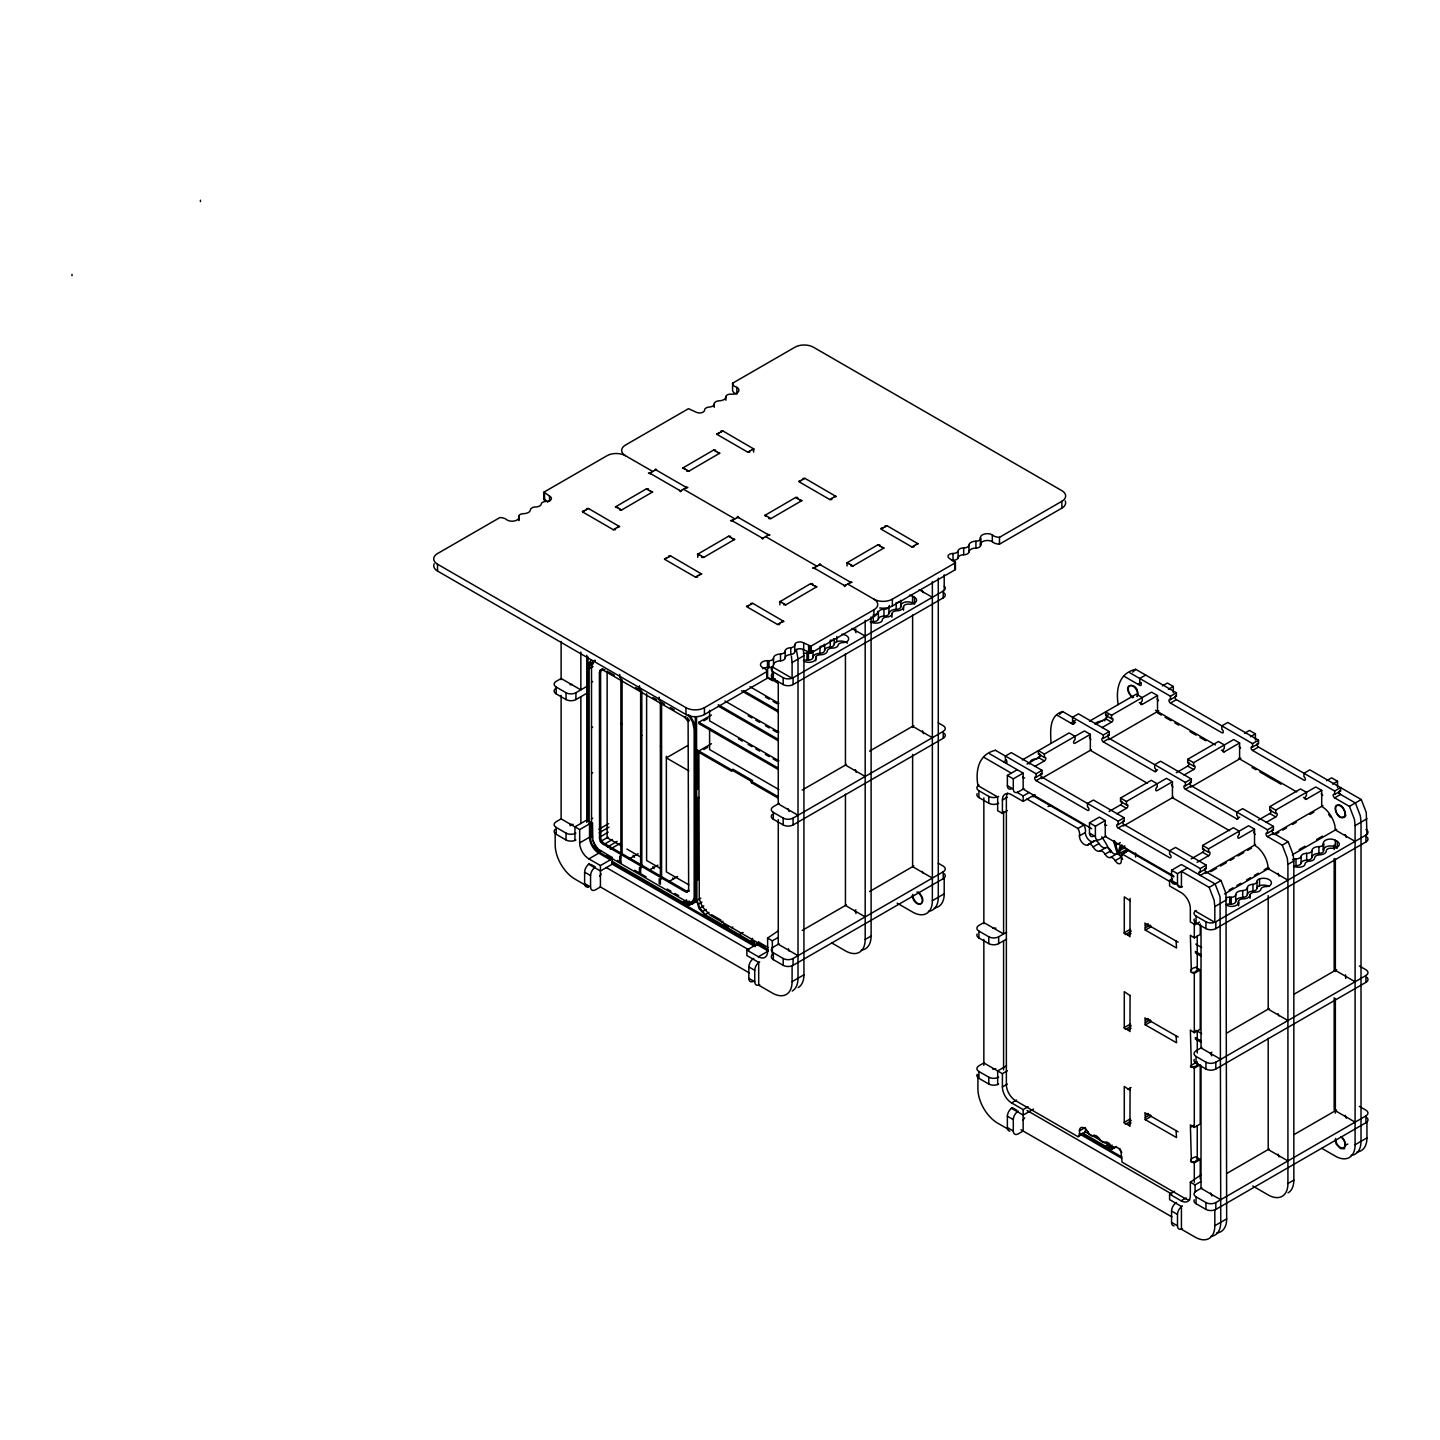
<?xml version="1.0" encoding="UTF-8"?>
<svg xmlns="http://www.w3.org/2000/svg" width="1440" height="1440" viewBox="0 0 1440 1440"><rect width="100%" height="100%" fill="white"/><g stroke="black" fill="none" stroke-linecap="round" stroke-linejoin="round"><path stroke-width="1.5" d="M1169.784 881.514L1122.048 853.938L1121.256 861.246A5.022 2.898 60 0 1 1119.06 863.784A5.022 2.898 60 0 1 1115.19 860.652A5.292 3.06 60 0 0 1110.618 857.412A5.58 3.222 60 0 1 1105.038 854.19A5.292 3.06 60 0 0 1100.07 850.986A6.984 4.032 60 0 1 1093.086 846.954A4.68 2.7 60 0 0 1088.838 844.074L1087.83 844.83A6.984 4.032 60 0 1 1082.448 842.958A6.984 4.032 60 0 1 1079.406 835.938A8.262 4.572 61.1 0 0 1077.966 828.486L1026.918 799.02M543.996 498.942L547.884 502.146M569.988 684.756L572.328 684.396M587.952 668.124L589.644 661.968L591.678 660.078M589.14 823.662L589.14 668.898L590.688 663.264L594.936 660.798M686.772 891.972L689.292 890.514L686.772 891.972L684.576 891.342L602.154 843.552A5.148 2.97 60 0 1 599.58 839.088L599.418 672.678L600.534 669.942L604.656 669.654L600.534 669.942M688.716 891.054L685.764 890.658L603.342 842.868A5.148 2.97 60 0 1 600.768 838.404L600.588 671.994L601.704 669.258M695.358 716.76L695.358 896.292C696.204 903.204 688.374 907.74 682.812 903.528M789.084 811.548L787.914 808.578M992.736 1069.218L995.688 1068.642M1122.66 846.342L1120.806 848.052L1119.276 853.686L1127.052 849.204M1130.58 931.41L1125.846 934.614L1124.28 933.48L1124.28 896.868L1130.076 900.774M1130.58 1026.198L1125.846 1029.402L1124.28 1028.268L1124.28 991.674L1130.076 995.58M1130.58 1121.004L1125.846 1124.208L1124.28 1123.074L1124.28 1086.462L1130.076 1090.386M1198.206 1063.836C1198.98 1065.924 1187.19 1069.758 1191.33 1065.276L1190.376 1030.104L1194.3 1032.66L1200.222 1029.24L1200.222 969.912L1198.242 968.76C1191.312 978.066 1185.75 968.4 1197.252 967.05L1197.252 936.072M1198.242 968.76L1196.55 968.598L1197.252 967.05M1200.222 1178.964L1200.222 1159.506L1198.242 1158.354C1191.312 1167.66 1185.75 1157.994 1197.252 1156.644L1197.252 1125.684M1198.242 1158.354L1196.55 1158.192L1197.252 1156.644M1211.832 1195.992L1210.662 1193.04M1347.822 1144.008L1344.87 1145.718L1344.456 1148.742L1340.532 1148.58L1336.266 1144.206L1335.114 1139.868M518.796 519.732L518.85 515.934A4.68 2.7 0 0 1 523.458 513.684A6.984 4.032 0 0 0 530.442 509.652A5.292 3.06 0 0 1 535.698 506.952A5.58 3.222 0 0 0 541.278 503.73A5.292 3.06 0 0 1 546.372 501.39A5.022 2.898 0 0 0 551.016 499.608A5.022 2.898 0 0 0 549.936 496.44L543.996 492.102L607.032 455.706A13.032 7.524 0 0 1 625.464 455.706L652.788 471.492M815.706 660.852L815.76 657.072A4.68 2.7 0 0 1 820.368 654.822A6.984 4.032 0 0 0 827.352 650.79A5.292 3.06 0 0 1 832.608 648.09A5.58 3.222 0 0 0 838.188 644.868A5.292 3.06 0 0 1 843.282 642.528A5.022 2.898 0 0 0 847.638 641.088A7.938 4.59 0 0 0 841.806 634.248M1238.436 904.932L1238.49 901.134A4.68 2.7 0 0 1 1243.116 898.884A6.984 4.032 0 0 0 1250.082 894.852A5.292 3.06 0 0 1 1255.356 892.152A5.58 3.222 0 0 0 1260.936 888.93A5.292 3.06 0 0 1 1266.03 886.59A5.022 2.898 0 0 0 1270.368 885.15A7.938 4.59 0 0 0 1269.108 879.606A7.938 4.59 0 0 0 1259.532 878.886A5.022 2.898 0 0 0 1257.012 881.406A5.292 3.06 0 0 1 1252.98 884.34A5.58 3.222 0 0 0 1247.4 887.562A5.292 3.06 0 0 1 1244.538 890.28L1242.72 890.604A6.984 4.032 0 0 0 1235.736 894.636A4.68 2.7 0 0 1 1231.848 897.282L1229.688 897.21A6.984 4.032 0 0 0 1226.196 897.75M1294.254 866.502A7.938 4.59 0 0 0 1302.498 866.61A5.022 2.898 0 0 0 1305 864.09A5.292 3.06 0 0 1 1309.05 861.156A5.58 3.222 0 0 0 1314.63 857.934A5.292 3.06 0 0 1 1319.31 854.892A6.984 4.032 0 0 0 1326.294 850.86A4.68 2.7 0 0 1 1330.182 848.196L1332.342 848.286A6.984 4.032 0 0 0 1338.786 845.784A6.984 4.032 0 0 0 1337.274 841.392L1335.312 840.258A6.984 4.032 0 0 0 1327.698 839.394A6.984 4.032 0 0 0 1323.396 843.102L1323.522 844.362A4.68 2.7 0 0 1 1318.914 846.594A6.984 4.032 0 0 0 1311.93 850.626L1311.372 851.688A5.292 3.06 0 0 1 1306.674 853.326A5.58 3.222 0 0 0 1301.094 856.566A5.292 3.06 0 0 1 1296 858.888A5.022 2.898 0 0 0 1292.454 859.734M1323.594 843.984L1323.522 851.202A4.68 2.7 0 0 1 1318.914 853.434A6.984 4.032 0 0 0 1311.93 857.466L1311.372 858.528A5.292 3.06 0 0 1 1306.674 860.166A5.58 3.222 0 0 0 1301.094 863.406A5.292 3.06 0 0 1 1296 865.728A5.022 2.898 0 0 0 1293.48 866.124M879.768 607.95A13.032 7.524 0 0 0 892.368 606.006L955.404 569.61L954.774 568.296M1173.798 876.978L1127.97 850.518L1121.22 855.126M889.434 605.52A6.984 4.032 0 0 0 889.2 606.564L888.642 614.466A5.292 3.06 0 0 1 883.944 616.104A5.58 3.222 0 0 0 878.364 619.326A5.292 3.06 0 0 1 873.27 621.666A5.022 2.898 0 0 0 870.75 622.044M1196.406 1061.928L1197.252 1064.124M1211.724 1055.826L1210.464 1053.054L1211.868 1052.244M1137.078 696.726C1141.776 681.588 1117.656 681.408 1132.506 697.752M889.092 606.924L888.642 607.626A5.292 3.06 0 0 1 883.944 609.264A5.58 3.222 0 0 0 878.364 612.486A5.292 3.06 0 0 1 874.98 614.646M922.266 590.634L923.346 592.668M922.266 871.416L923.346 873.45M1094.4 840.798L1087.83 844.83L1094.76 840.654A4.68 2.7 60 0 1 1099.008 843.534A6.984 4.032 60 0 0 1105.992 847.566A5.292 3.06 60 0 1 1110.96 850.77A5.58 3.222 60 0 0 1116.54 853.992A5.292 3.06 60 0 1 1121.112 857.232A5.022 2.898 60 0 0 1122.696 859.212M601.164 874.044L599.688 876.24M1024.65 777.834L1023.444 778.338L1022.868 776.736M1106.748 825.228L1105.398 825.588L1104.966 824.13M594.9 660.186L593.046 661.896L591.516 667.53L591.516 836.064M856.008 632.736L854.91 629.82L855.936 629.046M687.528 891.738L688.644 888.984L688.104 721.368L684.576 717.174L603.468 670.338M995.454 750.312C978.408 754.146 975.348 770.778 977.922 785.592L997.668 796.986L997.668 810.666L1002.402 813.402L1007.352 810.54M1059.588 714.33L1062.63 711.522C1048.608 715.662 1050.552 731.988 1051.02 743.346M856.008 913.518L854.91 910.602L855.936 909.81M1195.092 910.962L1214.82 922.356L1366.938 834.534L1366.272 812.484L1361.268 799.542L1309.86 769.86L1303.938 773.28L1303.938 776.7A2.088 1.206 60 0 1 1305.414 779.256A2.088 1.206 60 0 1 1303.938 780.12L1252.566 750.456A2.088 1.206 60 0 1 1251.072 747.882A2.088 1.206 60 0 1 1252.566 747.036L1258.488 743.616L1258.488 740.196L1227.762 722.466L1221.84 725.886L1221.84 729.306A2.088 1.206 60 0 1 1223.316 731.862A2.088 1.206 60 0 1 1221.84 732.726L1170.468 703.062A2.088 1.206 60 0 1 1168.974 700.488A2.088 1.206 60 0 1 1170.468 699.642L1176.39 696.222L1176.39 692.802L1135.728 669.312C1118.7 673.164 1115.622 689.778 1118.196 704.574M1132.686 672.12L1135.728 669.312M992.862 928.332L995.922 928.08M1121.814 844.884L1119.78 846.774L1118.088 852.912L1114.38 840.582M1022.868 1120.266L1024.65 1117.8M1116.414 1146.51L1111.716 1149.21L1105.542 1147.59M656.748 470.358L655.758 468.972L654.768 470.358M648.378 489.996L648.378 488.844L646.416 488.844L615.33 506.952L617.67 507.726M619.632 508.86L619.632 510.012L621.612 510.012L652.698 491.904L650.358 491.13M715.554 451.206L715.554 450.072L713.592 450.072L682.506 468.162L684.846 468.936M686.808 470.088L686.808 471.222L688.788 471.222L719.874 453.132L717.534 452.34M679.554 490.356L680.544 491.742L681.534 490.356M738.846 517.752L737.856 516.366L736.866 517.752M701.73 556.272L701.73 557.406L703.71 557.406L734.796 539.316L732.456 538.524M730.476 537.39L730.476 536.256L728.514 536.256L697.428 554.346L699.768 555.12M797.652 498.6L797.652 497.466L795.672 497.466L764.604 515.556L766.944 516.348M768.906 517.482L768.906 518.616L770.886 518.616L801.972 500.526L799.632 499.752M761.652 537.768L762.642 539.136L763.632 537.768M820.944 565.146L819.954 563.778L818.964 565.146M783.828 603.666L783.828 604.8L785.808 604.8L816.894 586.71L814.554 585.936M812.574 584.784L812.574 583.65L810.594 583.65L779.472 601.956L781.866 602.514M851.004 564.876L851.004 566.01L852.984 566.01L884.07 547.92L881.73 547.146M879.75 546.012L879.75 544.86L877.77 544.86L846.702 562.968L849.042 563.742M843.75 585.162L844.74 586.53L845.73 585.162M573.174 824.4L570.276 824.508L570.132 825.786M855.306 769.644L856.296 772.488M922.482 730.854L923.472 733.698M1278.054 873.306L1279.044 876.168M1345.23 834.534L1346.22 837.378M1278.054 1013.706L1278.9 1015.902M1278.054 1154.088L1279.044 1156.932M1345.23 1115.316L1346.22 1118.16M735.66 393.75A8.262 4.878 -1.9 0 1 732.582 390.06L732.582 383.22L794.952 347.202A13.032 7.524 0 0 1 813.402 347.202L1061.856 490.662A13.032 7.524 0 0 1 1061.856 501.3L1061.856 508.14L999.486 544.158A8.262 4.716 0.3 0 1 992.322 541.674A6.984 4.032 0 0 0 984.708 540.81A6.984 4.032 0 0 0 980.406 544.536L980.55 545.778A4.68 2.7 0 0 1 975.924 548.028A6.984 4.032 0 0 0 968.958 552.06A5.292 3.06 0 0 1 963.684 554.76A5.58 3.222 0 0 0 958.104 557.982A5.292 3.06 0 0 1 953.01 560.304A5.022 2.898 0 0 0 951.714 560.412M584.622 510.84L582.3 511.614L588.582 508.554L619.65 526.662L617.328 527.436M718.974 433.278L716.652 434.052L722.934 430.992L754.002 449.1L751.68 449.874M582.66 511.974L613.368 529.722L619.29 526.302M717.012 434.412L747.72 452.142L753.642 448.722L753.642 452.142M666.72 558.234L664.398 559.026L670.68 555.966L701.748 574.056L699.426 574.83M801.072 480.672L798.75 481.446L805.032 478.386L836.1 496.494L833.76 497.268M664.758 559.386L695.466 577.116L701.388 573.696M799.11 481.806L829.818 499.554L835.74 496.134M590.688 663.264L594.576 661.014M589.518 665.82L593.406 663.57M589.14 668.898L593.028 666.648M599.94 670.464L602.46 669.024M599.58 671.274L600.768 670.59M602.154 669.78L603.342 669.096M599.418 672.678L600.588 671.994M591.516 682.128L592.704 681.444M580.86 652.05L580.86 689.886L561.114 678.492L556.182 681.336A6.984 4.032 0 0 0 556.182 687.042L566.046 692.73A6.984 4.032 0 0 0 575.91 692.73L587.466 686.07M555.066 689.004A6.984 4.032 0 0 0 556.182 693.882L566.046 699.57A6.984 4.032 0 0 0 575.91 699.57L587.466 692.91M748.818 605.646L746.496 606.42L752.778 603.36L783.846 621.45L781.506 622.224M883.17 528.066L880.794 528.642L887.13 525.798L918.198 543.888L915.858 544.662M591.516 727.722L592.704 727.038M746.856 606.78L777.564 624.51L783.486 621.09M881.208 529.218L911.916 546.948L917.838 543.528M684.576 717.174L685.764 716.49M518.778 516.348L518.994 517.176A6.984 4.032 0 0 1 514.674 520.902A6.984 4.032 0 0 1 507.078 520.02A8.262 4.572 1.1 0 0 499.914 517.554L437.526 553.572A13.032 7.524 0 0 0 437.526 564.21L685.98 707.67A13.032 7.524 0 0 0 704.43 707.67L766.818 671.652A8.262 4.788 -0.5 0 0 762.534 667.512A6.984 4.032 0 0 1 761.022 663.12A6.984 4.032 0 0 1 767.466 660.636L769.626 660.708A4.68 2.7 0 0 0 773.514 658.044A6.984 4.032 0 0 1 780.498 654.03A5.292 3.06 0 0 0 785.178 650.988A5.58 3.222 0 0 1 790.758 647.766A5.292 3.06 0 0 0 794.79 644.814A5.022 2.898 0 0 1 797.904 642.132A5.022 2.898 0 0 1 803.376 642.762L810.9 646.2L873.918 609.804A13.032 7.524 0 0 0 873.918 599.166L847.71 584.028M873.918 599.166A13.032 7.524 0 0 0 892.368 599.166L955.404 562.77L949.464 558.432A5.022 2.898 0 0 1 948.366 555.264A5.022 2.898 0 0 1 953.01 553.482A5.292 3.06 0 0 0 958.104 551.142A5.58 3.222 0 0 1 963.684 547.92A5.292 3.06 0 0 0 968.958 545.22A6.984 4.032 0 0 1 975.924 541.188A4.68 2.7 0 0 0 980.55 538.938L980.406 537.696A6.984 4.032 0 0 1 984.708 533.97A6.984 4.032 0 0 1 992.322 534.852A8.262 4.716 0.3 0 0 999.486 537.318L1061.856 501.3M591.516 773.316L592.704 772.632M686.772 719.064L687.96 718.38L687.078 717.444M687.528 720.162L688.716 719.478L689.292 720.684L688.104 721.368M944.208 574.704L944.208 590.472L792.09 678.294L792.09 662.526L803.934 655.686L803.25 649.404M434.16 563.778A13.032 7.524 0 0 0 437.526 571.05L685.98 714.51A13.032 7.524 0 0 0 704.43 714.51L766.818 678.492L766.818 671.652M762.534 668.646A6.984 4.032 0 0 1 767.466 667.476L769.626 667.548A4.68 2.7 0 0 0 773.514 664.884A6.984 4.032 0 0 1 780.498 660.852A5.292 3.06 0 0 0 785.178 657.828A5.58 3.222 0 0 1 790.758 654.606A5.292 3.06 0 0 0 794.79 651.654A5.022 2.898 0 0 1 797.904 648.972A5.022 2.898 0 0 1 803.376 649.602L810.9 653.04L873.918 616.644A13.032 7.524 0 0 0 877.752 611.316M778.338 769.518L698.868 723.636L698.868 722.268L711.468 714.996M767.61 666.738L767.61 677.826L772.344 680.562L775.296 678.852M703.854 720.756L707.67 718.56M687.69 745.56L666.36 757.89L688.86 770.868M772.218 673.992A6.984 4.032 0 0 0 773.334 678.852L783.198 684.558A6.984 4.032 0 0 0 793.08 684.558L943.218 597.87A6.984 4.032 0 0 0 944.334 593.01M765.108 946.944L710.334 915.318L702.288 906.768L699.282 899.028L698.868 750.996L711.468 743.724M703.854 749.484L707.67 747.288M591.516 818.91L592.704 818.226M575.91 839.97A6.984 4.032 0 0 1 566.046 839.97L556.182 834.264L556.182 827.424A6.984 4.032 0 0 1 556.182 821.718L561.114 818.874L579.672 829.584L591.516 822.744M590.526 824.454L590.814 840.402A11.628 6.714 60 0 0 596.628 850.482L610.29 858.708L610.29 859.842L598.752 853.182A13.032 7.524 60 0 1 589.536 837.216L589.536 823.896L592.506 823.32L592.794 839.268A11.628 6.714 60 0 0 598.608 849.33L612.27 857.556L612.27 864.18L600.426 871.002L588.582 864.18M598.878 829.26L608.598 823.644M612.27 858.708L600.426 865.548L588.888 858.888A13.032 7.524 60 0 1 579.672 842.904L589.536 837.216M590.526 837.702L592.506 836.568M599.256 832.77L608.976 827.154M599.418 837.468L608.184 832.176M600.3 841.644L608.094 837.144M603.468 844.506L604.656 843.822M604.656 844.038L612.45 839.538M598.824 852.084L600.804 850.932M607.464 846.99L617.184 841.374M588.888 858.888L598.752 853.182M610.308 849.078L620.046 843.444M610.29 858.708L612.27 857.556M629.064 858.978L638.136 853.74M640.638 868.248L640.638 872.802L639.45 872.118L639.45 867.564L641.826 867.564M648.81 870.372L657.864 865.134M779.112 803.376L773.334 806.706A6.984 4.032 0 0 0 773.334 812.412L773.334 819.252L783.198 824.94A6.984 4.032 0 0 0 793.08 824.94L943.218 738.27A6.984 4.032 0 0 0 944.334 733.392M802.206 790.038L846.486 764.478M869.58 751.14L913.842 725.58M660.384 879.642L660.384 884.196L659.196 883.512L659.196 878.958L661.572 878.958M668.556 881.766L677.61 876.528M773.334 812.412L783.198 818.1A6.984 4.032 0 0 0 793.08 818.1L943.218 731.43A6.984 4.032 0 0 0 943.218 725.724L938.286 722.88M684.576 891.342L685.764 890.658M685.89 891.882L687.078 891.198M612.036 861.3L682.74 902.124L686.628 899.874M682.74 902.124L685.584 903.33L689.472 901.08M757.53 945.306L705.114 914.616L699.912 908.136L696.906 900.396L700.812 898.146M688.986 905.148L697.554 900.198M691.632 904.32L697.464 900.954M698.076 904.302L701.964 902.052M699.912 908.136L703.8 905.886M702.324 911.664L706.212 909.414M705.114 914.616L709.02 912.366M1145.664 675.054L1139.742 678.474L1139.742 681.894A2.088 1.206 60 0 1 1141.236 684.468A2.088 1.206 60 0 1 1139.742 685.314L1123.884 676.152M721.8 921.942L722.988 921.258M1003.59 761.85L1006.56 760.14M1070.766 723.06L1075.212 720.504M1137.942 684.27L1140.912 682.578M1056.708 714.942L1072.566 724.104L1075.536 722.394M731.682 927.648L732.852 926.964M1022.31 759.96L1069.146 732.924L1075.068 736.344L1075.068 739.764A2.088 1.206 -60 0 0 1073.592 742.32A2.088 1.206 -60 0 0 1075.068 743.184L1090.332 734.364L1090.332 750.312L1147.464 783.306M1089.486 721.17L1136.322 694.134L1142.244 697.554L1142.244 700.974A2.088 1.206 -60 0 0 1140.768 703.53A2.088 1.206 -60 0 0 1142.244 704.394L1157.508 695.574L1157.508 711.54M1011.024 789.084A6.984 4.032 -60 0 1 1007.37 785.682L1007.37 775.422L1017.234 769.734M1026.972 764.1L1038.438 757.494A2.088 1.206 -60 0 0 1039.914 754.92A2.088 1.206 -60 0 0 1038.438 754.074L1038.438 750.654L1044.36 754.074L1084.41 730.944L1090.332 734.364M1096.056 724.212L1105.614 718.704A2.088 1.206 -60 0 0 1107.09 716.148A2.088 1.206 -60 0 0 1105.614 715.284L1105.614 711.864L1111.536 715.284L1151.586 692.154L1157.508 695.574M1162.458 685.89L1167.39 683.046L1173.312 686.466L1173.312 692.622M743.076 932.454L739.17 934.704L739.17 936.072M1007.37 775.422L1013.292 778.842L1023.156 773.136L1023.156 789.102L1091.718 828.684M1034.82 766.422L1044.36 760.914A2.088 1.206 -60 0 0 1045.836 758.34A2.088 1.206 -60 0 0 1044.36 757.494L1038.438 754.074M1101.978 727.632L1111.536 722.124A2.088 1.206 -60 0 0 1113.012 719.568A2.088 1.206 -60 0 0 1111.536 718.704L1105.614 715.284M1168.38 689.31L1173.312 686.466M995.364 750.258L1036.116 773.784L1042.038 770.364L1042.038 773.784A2.088 1.206 60 0 0 1040.562 774.63A2.088 1.206 60 0 0 1042.038 777.204L1118.214 821.178L1124.136 817.758L1124.136 821.178A2.088 1.206 60 0 0 1122.642 822.042A2.088 1.206 60 0 0 1124.136 824.598L1200.312 868.572L1206.234 865.152L1206.234 868.572A2.088 1.206 60 0 0 1204.74 869.436A2.088 1.206 60 0 0 1206.234 871.992L1221.066 880.56M1062.54 711.486L1103.292 734.994L1109.214 731.574L1109.214 734.994L1103.292 738.414A2.088 1.206 60 0 0 1101.816 739.278A2.088 1.206 60 0 0 1103.292 741.834L1154.664 771.498L1157.634 769.788M1129.716 672.696L1170.468 696.222L1176.39 692.802M752.598 938.358L751.41 940.41L754.704 942.3M1124.136 817.758L1093.41 800.028L1087.488 803.448L1087.488 806.868A2.088 1.206 60 0 1 1088.982 809.424A2.088 1.206 60 0 1 1087.488 810.288L1036.116 780.624A2.088 1.206 60 0 1 1034.64 778.05A2.088 1.206 60 0 1 1036.116 777.204L1042.038 773.784M1002.402 813.402L1002.402 800.082L1007.352 797.22M1036.116 780.624L1042.038 777.204M1103.292 741.834L1109.214 738.414L1185.39 782.406L1191.312 778.986L1191.312 782.406L1185.39 785.808A2.088 1.206 60 0 0 1183.896 786.672A2.088 1.206 60 0 0 1185.39 789.228L1236.762 818.892L1239.732 817.182M1170.468 703.062L1176.39 699.642L1252.566 743.616L1258.488 740.196M1024.002 788.616L1017.234 792.522L1023.156 795.942L1029.078 792.522M1041.336 778.608L1091.376 749.718M1108.692 739.71L1158.75 710.82M803.934 655.686L803.934 974.826L792.09 981.666A27.918 16.11 60 0 1 772.344 993.06L758.7 985.176L758.7 962.388L746.856 955.548L746.856 950.076L758.376 956.736L768.258 951.03L756.72 944.37L758.7 942.102L768.258 947.61M778.464 930.69L767.61 938.088L767.61 951.408A13.032 7.524 60 0 1 758.376 956.736M746.856 950.076L758.7 943.236L758.7 942.102M767.61 938.088L772.344 940.824L778.266 937.404M1002.402 800.082A13.032 7.524 60 0 1 1011.636 794.754L1023.156 801.414L1035 794.574M1035 795.708L1033.038 796.86L1033.038 795.708M772.344 947.664L779.112 943.758M802.206 930.42L846.486 904.86M869.58 891.54L913.842 865.962M773.334 947.106A6.984 4.032 0 0 0 773.334 952.794L783.198 958.5A6.984 4.032 0 0 0 793.08 958.5L943.218 871.812A6.984 4.032 0 0 0 943.218 866.106L938.286 863.262M831.888 943.038L845.442 950.868A27.918 16.11 60 0 0 865.188 939.456L871.11 936.036L871.11 616.914M897.138 903.132L912.618 912.078A27.918 16.11 60 0 0 932.364 900.684L944.208 893.844L944.208 878.076L792.09 965.898L792.09 981.666M1116.9 813.816L1126.458 808.308A2.088 1.206 -60 0 0 1127.934 805.752A2.088 1.206 -60 0 0 1126.458 804.888L1120.536 801.468L1120.536 798.048L1151.244 780.318L1157.166 783.738L1157.166 787.158A2.088 1.206 -60 0 0 1155.69 789.714A2.088 1.206 -60 0 0 1157.166 790.578L1172.43 781.758L1172.43 797.724L1229.562 830.7M1176.246 772.722L1187.712 766.098A2.088 1.206 -60 0 0 1189.188 763.542A2.088 1.206 -60 0 0 1187.712 762.678L1187.712 759.276L1218.42 741.528L1224.342 744.948L1224.342 748.368A2.088 1.206 -60 0 0 1222.866 750.942A2.088 1.206 -60 0 0 1224.342 751.788L1239.606 742.968L1239.606 758.934M1077.966 828.486L1083.888 825.066A8.262 4.572 61.1 0 1 1085.328 832.518A6.984 4.032 60 0 0 1088.37 839.538A6.984 4.032 60 0 0 1093.752 841.41M1093.122 836.478A6.984 4.032 -60 0 1 1089.468 833.076L1089.468 822.816L1099.332 817.128L1105.254 820.548L1105.254 836.496L1173.816 876.078M1109.07 811.494L1120.536 804.888A2.088 1.206 -60 0 0 1121.58 801.36M1120.536 798.048L1126.458 801.468L1166.508 778.338L1172.43 781.758M1187.712 759.276L1193.634 762.678L1233.684 739.548L1239.606 742.968M1244.538 733.284L1249.488 730.44L1255.41 733.86L1255.41 740.016M1089.468 822.816L1095.39 826.236L1105.254 820.548M1184.076 775.026L1193.634 769.518A2.088 1.206 -60 0 0 1195.11 766.962A2.088 1.206 -60 0 0 1193.634 766.098L1187.712 762.678M1250.46 736.704L1255.41 733.86M1079.406 835.938L1085.328 832.518M1206.234 865.152L1175.508 847.422L1169.586 850.842L1169.586 854.262A2.088 1.206 60 0 1 1171.062 856.836A2.088 1.206 60 0 1 1169.586 857.682L1118.214 828.018A2.088 1.206 60 0 1 1116.72 825.462A2.088 1.206 60 0 1 1118.214 824.598L1124.136 821.178M1118.214 828.018L1124.136 824.598M1185.39 789.228L1191.312 785.808L1267.488 829.8L1273.41 826.38L1273.41 829.8L1267.488 833.22A2.088 1.206 60 0 0 1265.994 834.066A2.088 1.206 60 0 0 1267.488 836.64L1282.248 845.154L1287.252 858.096L1287.918 864.396L1287.918 1183.536A27.918 16.11 60 0 1 1268.19 1194.93L1252.692 1185.984M1252.566 750.456L1258.488 747.036L1334.664 791.01L1340.586 787.59L1340.586 791.01L1334.664 794.43A2.088 1.206 60 0 0 1333.17 795.294A2.088 1.206 60 0 0 1334.664 797.85L1349.424 806.382L1354.428 819.324L1355.094 825.606L1355.094 1144.746A27.918 16.11 60 0 1 1335.348 1156.14L1321.812 1148.328M1106.1 836.01L1100.322 839.358A6.984 4.032 -60 0 1 1095.39 836.496L1089.468 833.076M1123.416 826.02L1173.474 797.112M1190.79 787.122L1240.848 758.214M1093.086 846.954L1099.008 843.534M1100.07 850.986L1105.992 847.566M1116.414 844.83L1120.302 842.58M1105.038 854.19L1110.96 850.77M1120.806 848.052L1124.712 845.802M1119.654 850.626L1125.486 847.242M1110.618 857.412L1116.54 853.992M1121.382 854.46L1127.97 850.518M1121.238 854.946L1127.232 851.184M1115.19 860.652L1121.112 857.232M1003.59 811.53L1003.59 933.948L983.844 922.554L978.912 925.398A6.984 4.032 0 0 0 978.912 931.104L988.794 936.792A6.984 4.032 0 0 0 998.658 936.792L1006.56 932.238M977.112 934.056A6.984 4.032 0 0 0 978.912 937.944L988.794 943.632A6.984 4.032 0 0 0 998.658 943.632L1006.56 939.078M1197.09 862.326L1208.556 855.702A2.088 1.206 -60 0 0 1210.032 853.146A2.088 1.206 -60 0 0 1208.556 852.282L1202.634 848.862L1202.634 845.442L1233.342 827.712L1239.264 831.132L1239.264 834.552A2.088 1.206 -60 0 0 1237.788 837.126A2.088 1.206 -60 0 0 1239.264 837.972L1254.528 829.152L1254.528 845.118L1257.84 847.53A19.8 11.43 60 0 1 1267.74 864.684L1268.19 868.752L1287.918 880.146M1258.344 820.116L1269.792 813.51A2.088 1.206 -60 0 0 1271.286 810.936A2.088 1.206 -60 0 0 1269.792 810.09L1269.792 806.67L1300.518 788.94L1306.44 792.342L1306.44 795.762A2.088 1.206 -60 0 0 1304.964 798.336A2.088 1.206 -60 0 0 1306.44 799.182L1321.704 790.38L1321.704 806.328L1325.016 808.74A19.8 11.43 60 0 1 1334.916 825.894L1335.348 829.98L1355.094 841.374M1175.22 883.872A6.984 4.032 -60 0 1 1171.566 880.47L1171.566 870.228L1181.43 864.522L1215.072 883.944L1220.076 896.886L1220.742 1222.308A27.918 16.11 60 0 1 1210.878 1236.348M1191.168 858.906L1202.634 852.282A2.088 1.206 -60 0 0 1203.912 848.988M1202.634 845.442L1208.556 848.862L1248.606 825.732L1254.528 829.152M1269.792 806.67L1275.732 810.09L1315.782 786.96L1321.704 790.38M1326.636 780.678L1331.586 777.834L1337.508 781.254L1337.508 787.41M1171.566 870.228L1177.488 873.648L1187.352 867.942M1266.174 822.438L1275.732 816.93A2.088 1.206 -60 0 0 1277.208 814.356A2.088 1.206 -60 0 0 1275.732 813.51L1269.792 810.09M1332.558 784.098L1337.508 781.254M1199.52 922.068L1195.092 924.642L1190.34 921.906L1190.34 908.586A13.032 7.524 60 0 0 1181.124 892.602L1169.586 885.942L1169.586 880.47L1172.556 878.778M1206.234 871.992L1200.312 875.412A2.088 1.206 60 0 1 1198.818 872.856A2.088 1.206 60 0 1 1200.312 871.992L1206.234 868.572M1267.488 836.64L1273.41 833.22L1288.242 841.788M1334.664 797.85L1340.586 794.43A2.088 1.206 60 0 1 1339.29 791.118M1205.514 873.414L1255.572 844.524M1272.888 834.516L1322.946 805.626M1210.716 871.686L1216.548 868.32M1220.436 866.07L1226.286 862.704M1230.174 860.454L1234.062 858.204M1237.95 855.954L1243.8 852.588M1247.688 850.338L1251.576 848.106M1274.922 834.624L1278.828 832.374M1282.716 830.124L1286.604 827.874M1292.436 824.508L1296.342 822.258M1309.95 814.392L1313.838 812.142M1124.154 932.832L1130.076 929.412L1131.066 931.122M1176.984 884.754L1181.43 887.31L1181.43 871.362L1209.15 887.364L1220.994 880.524L1225.998 893.466L1226.664 1218.888A27.918 16.11 60 0 1 1216.8 1232.928M1282.248 845.154L1288.17 841.734L1293.174 854.676L1293.84 860.976L1293.84 1180.116A27.918 16.11 60 0 1 1288.062 1192.896M1349.424 806.382L1361.268 799.542M1126.134 933.966L1128.114 935.118L1131.066 933.408M1176.066 941.004L1176.552 947.988L1145.088 929.934L1145.34 925.56L1148.31 923.85M1145.34 927.828L1149.786 925.272M1145.34 930.114L1151.262 926.694L1150.308 925.308M1342.854 817.344C1348.704 818.55 1343.7 802.944 1337.742 805.176C1331.37 804.672 1338.282 823.932 1345.824 815.634M1229.094 890.046L1232.982 887.796M1236.87 885.546L1240.776 883.296M1246.608 879.93L1250.496 877.68M1254.384 875.43L1258.29 873.198M1264.122 869.814L1268.01 867.582M1299.15 849.6L1304.982 846.234M1316.664 839.484L1322.496 836.118M1224.432 894.006L1269.216 868.158M1292.31 854.82L1336.59 829.26M1214.82 922.356L1214.82 906.588L1226.664 899.748M1287.918 864.396L1293.84 860.976M1355.094 825.606L1366.938 818.766M1191.33 970.47L1190.376 935.298L1194.3 937.854L1200.222 934.434L1200.222 923.922M1194.264 919.026A6.984 4.032 0 0 0 1196.064 922.932L1205.946 928.62A6.984 4.032 0 0 0 1215.81 928.62L1365.948 841.932A6.984 4.032 0 0 0 1367.064 837.072M1006.56 1065.798L997.668 1070.928L997.668 1084.59M998.658 1084.032A6.984 4.032 0 0 1 988.794 1084.032L978.912 1078.326L978.912 1071.486A6.984 4.032 0 0 1 978.912 1065.798L983.844 1062.936L1002.402 1073.664L1007.352 1070.802M1192.32 972.18L1194.3 973.332L1200.222 969.912M1028.106 1106.748L1023.156 1109.61L1011.636 1102.95A13.032 7.524 60 0 1 1002.402 1086.966L1007.352 1084.122M1124.154 1027.62L1130.076 1024.218L1131.066 1025.928M1126.134 1028.772L1128.114 1029.906L1131.066 1028.196M1176.066 1035.81L1176.552 1042.776L1145.088 1024.722L1145.34 1020.348L1148.31 1018.638M1145.34 1022.634L1149.786 1020.06M1145.34 1024.92L1151.262 1021.5L1150.308 1020.096M1011.636 1102.95L1016.568 1100.088M1033.524 1109.088L1023.156 1115.082L1011.312 1108.242M1128.114 1089.234L1131.066 1087.524M1201.842 1047.438L1196.064 1050.768A6.984 4.032 0 0 0 1196.064 1056.474L1196.064 1063.314L1205.946 1069.02A6.984 4.032 0 0 0 1215.81 1069.02L1365.948 982.332A6.984 4.032 0 0 0 1367.064 977.472M1226.862 1033.002L1269.216 1008.54M1294.236 994.104L1336.59 969.642M1191.33 1065.276L1197.252 1061.856M1007.586 793.188A13.032 7.524 60 0 0 1006.362 797.796L1006.362 1084.698A13.032 7.524 60 0 0 1015.578 1100.664L1077.966 1136.682A8.262 4.788 59.5 0 0 1079.406 1130.904L1085.328 1127.484M1192.32 1066.986L1194.3 1068.12L1200.222 1064.7L1200.222 1124.028L1194.3 1127.448L1190.376 1124.892L1191.33 1160.064M1077.966 1136.682L1083.888 1133.262A8.262 4.788 59.5 0 0 1085.454 1128.132M1196.064 1056.474L1205.946 1062.18A6.984 4.032 0 0 0 1215.81 1062.18L1365.948 975.492A6.984 4.032 0 0 0 1365.948 969.786L1359.378 965.988M1124.154 1122.426L1130.076 1119.006L1131.066 1120.716M1126.134 1123.56L1128.114 1124.712L1131.066 1123.002M1176.066 1130.598L1176.552 1137.582L1145.088 1119.528L1145.34 1115.154L1148.31 1113.444M1145.34 1117.422L1149.786 1114.866M1145.34 1119.708L1151.262 1116.288L1150.416 1115.226M1082.538 1132.956L1105.47 1146.186L1109.358 1143.936M1105.47 1146.186L1108.314 1147.392L1112.22 1145.142M1111.716 1149.21L1115.604 1146.96M1191.33 1126.89L1194.3 1125.18M1192.32 1161.774L1194.3 1162.926L1200.222 1159.506M1201.194 1174.752L1190.34 1182.168L1190.34 1195.488A13.032 7.524 60 0 1 1181.124 1200.798L1169.586 1194.138L1169.586 1199.61L1181.43 1206.45L1181.43 1229.256L1195.092 1237.122A27.918 16.11 60 0 0 1214.82 1225.728L1226.664 1218.888M1169.586 1194.138L1174.518 1191.294M1190.34 1182.168L1195.092 1184.904L1201.014 1181.484M1201.842 1187.838L1195.092 1191.726L1195.092 1184.904M1226.862 1173.384L1269.216 1148.94M1294.236 1134.486L1336.59 1110.042M1181.124 1200.798L1186.056 1197.954M1196.064 1191.168A6.984 4.032 0 0 0 1196.064 1196.856L1205.946 1202.562A6.984 4.032 0 0 0 1215.81 1202.562L1365.948 1115.874A6.984 4.032 0 0 0 1365.948 1110.186L1359.378 1106.388M1287.918 1183.536L1293.84 1180.116M1355.094 1144.746L1366.938 1137.906L1366.938 1122.138L1214.82 1209.978L1214.82 1225.728M650.826 473.76L648.432 473.202L650.826 472.626M685.476 486.936L687.87 487.512L685.476 488.088M732.924 521.172L730.53 520.596L732.924 520.02M767.574 534.348L769.968 534.906L767.574 535.482M815.004 568.566L812.628 567.99L815.004 567.432M849.672 581.742L852.066 582.318L849.672 582.876M788.418 948.672L788.994 951.012M1345.518 974.79L1345.716 978.462M1158.498 700.704L1157.022 698.868M1240.596 748.098L1239.12 746.262M1322.694 795.51L1321.218 793.656M693.162 901.494L690.75 902.232L685.098 900.756L606.51 855.378M1113.534 1146.924L1108.314 1147.392M803.448 660.528A6.984 4.032 0 0 1 806.94 659.988L809.1 660.06A4.68 2.7 0 0 0 812.988 657.396A6.984 4.032 0 0 1 819.972 653.364L821.808 653.04A5.292 3.06 0 0 0 824.652 650.34A5.58 3.222 0 0 1 830.232 647.118A5.292 3.06 0 0 0 834.282 644.166A5.022 2.898 0 0 1 836.784 641.664L836.784 636.534M1226.196 904.59A6.984 4.032 0 0 1 1229.688 904.05L1231.848 904.122A4.68 2.7 0 0 0 1235.736 901.458A6.984 4.032 0 0 1 1242.72 897.444L1244.538 897.12A5.292 3.06 0 0 0 1247.4 894.402A5.58 3.222 0 0 1 1252.98 891.18A5.292 3.06 0 0 0 1257.012 888.228A5.022 2.898 0 0 1 1259.532 885.726L1259.532 878.886M803.448 653.688A6.984 4.032 0 0 1 806.94 653.148L809.1 653.22A4.68 2.7 0 0 0 812.484 651.78M685.584 903.33C690.498 904.986 694.584 900.216 694.17 895.518L694.17 729.522L692.64 722.124L688.392 714.762M1090.836 739.62L1089.36 737.208M1172.934 787.014L1171.44 784.602M1255.032 834.426L1253.538 832.014M1110.69 1146.024L1084.914 1131.588M722.934 430.992L720.954 430.992L720.954 432.144M747.72 452.142L749.7 452.142L749.7 451.008M805.032 478.386L803.052 478.386L803.052 479.538M829.818 499.554L831.798 499.554L831.798 498.402M887.13 525.798L885.15 525.798L885.15 526.932M911.916 546.948L913.896 546.948L913.896 545.814M588.582 508.554L586.602 508.554L586.602 509.706M613.368 529.722L615.348 529.722L615.348 528.57M670.68 555.966L668.7 555.966L668.7 557.1M695.466 577.116L697.446 577.116L697.446 575.982M752.778 603.36L750.798 603.36L750.798 604.494M777.564 624.51L779.544 624.51L779.544 623.376M1338.714 793.35L1355.418 802.998L1360.35 815.904L1361.016 822.186L1361.016 1141.326A27.918 16.11 60 0 1 1351.152 1155.366M713.592 450.072L719.514 453.492M795.672 497.466L801.612 500.886M877.77 544.86L883.692 548.28M1155.456 710.352L1215.378 744.948M1238.58 758.34L1296.738 791.91M1157.418 712.836L1161.324 715.104M1165.068 717.264L1170.99 720.684M1174.842 722.916L1178.712 725.148M1189.944 731.628L1196.1 735.174M1199.952 737.406L1205.748 740.754M1252.098 767.52L1255.968 769.734M1259.82 771.966L1263.69 774.198M1264.752 774.81L1276.128 781.38M1277.208 782.01L1281.078 784.242M1139.292 702.684L1142.244 704.394M1221.39 750.078L1224.342 751.788M1303.47 797.472L1306.44 799.182M919.206 589.698L932.364 597.294M909.432 595.152A6.984 4.032 0 0 1 912.564 596.196L914.544 597.33A6.984 4.032 0 0 1 916.056 601.722A6.984 4.032 0 0 1 909.594 604.206L907.434 604.134A4.68 2.7 0 0 0 903.546 606.798A6.984 4.032 0 0 1 896.58 610.83A5.292 3.06 0 0 0 891.9 613.854A5.58 3.222 0 0 1 886.302 617.076A5.292 3.06 0 0 0 882.27 620.028A5.022 2.898 0 0 1 879.75 622.53A7.938 4.59 0 0 1 870.174 621.81M682.866 467.802L688.788 471.222M764.964 515.196L770.886 518.616M852.984 566.01L847.062 562.608L847.062 566.01M889.2 613.404A6.984 4.032 0 0 1 896.184 609.372A4.68 2.7 0 0 0 900.792 607.122L900.648 605.88A6.984 4.032 0 0 1 904.95 602.154A6.984 4.032 0 0 1 912.564 603.036L914.544 604.17L914.544 597.33M1323.594 850.77L1323.396 849.942A6.984 4.032 0 0 1 1327.698 846.234A6.984 4.032 0 0 1 1335.312 847.098L1337.274 848.232L1337.274 841.392M1105.614 718.704L1111.536 722.124M1187.712 766.098L1193.634 769.518M1269.792 813.51L1275.732 816.93M1109.214 731.574L1078.488 713.844L1072.566 717.264L1072.566 720.684A2.088 1.206 60 0 1 1074.06 723.24A2.088 1.206 60 0 1 1072.566 724.104M1191.312 778.986L1160.586 761.238L1154.664 764.658L1154.664 768.078A2.088 1.206 60 0 1 1156.158 770.652A2.088 1.206 60 0 1 1154.664 771.498M1273.41 826.38L1242.684 808.65L1236.762 812.07L1236.762 815.472A2.088 1.206 60 0 1 1238.238 818.046A2.088 1.206 60 0 1 1236.762 818.892M683.514 489.222L734.886 518.886M765.612 536.616L816.984 566.28M646.416 488.844L652.338 492.264M728.514 536.256L734.436 539.676M810.594 583.65L816.516 587.07M852.03 628.488L865.188 636.084M615.69 506.592L621.612 510.012M703.71 557.406L697.788 553.986L697.788 557.406M785.808 604.8L779.886 601.38L779.886 604.8M1038.438 757.494L1044.36 760.914M1120.536 804.888L1126.458 808.308M1202.634 852.282L1208.556 855.702M1042.038 770.364L1011.312 752.634L1005.39 756.054L1005.39 759.474A2.088 1.206 60 0 1 1006.884 762.03A2.088 1.206 60 0 1 1005.39 762.894M989.532 753.732L1023.156 773.136M983.61 757.152L1011.312 773.136M912.618 726.3L932.364 737.694M1032.84 795.6L1083.888 825.066M1335.348 970.362L1355.094 981.756M1007.37 785.682L1013.292 789.102A6.984 4.032 -60 0 0 1018.224 791.946M1171.566 880.47L1177.488 883.89A6.984 4.032 -60 0 0 1182.42 886.752M1169.586 880.47L1175.508 883.89M792.09 678.294L772.344 666.9L772.344 680.562M773.334 666.324A6.984 4.032 0 0 0 773.334 672.012L783.198 677.718A6.984 4.032 0 0 0 793.08 677.718L793.08 684.558M978.912 785.016A6.984 4.032 0 0 0 978.912 790.722L988.794 796.41A6.984 4.032 0 0 0 998.658 796.41M1196.064 910.386A6.984 4.032 0 0 0 1196.064 916.092L1205.946 921.78A6.984 4.032 0 0 0 1215.81 921.78L1215.81 928.62M977.112 793.656A6.984 4.032 0 0 0 978.912 797.544L988.794 803.25A6.984 4.032 0 0 0 998.658 803.25M772.524 678.636L778.338 681.984M768.636 677.754L778.338 683.352M750.006 686.736L778.878 703.404M1195.848 944.136L1201.626 947.466M765.414 696.996L769.266 699.21M773.118 701.442L776.97 703.656M743.454 690.57L778.338 710.712M1195.254 951.426L1201.068 954.774M1178.154 942.21L1144.854 923.148L1145.34 925.56M741.51 690.822L778.338 712.08M1195.254 952.794L1201.068 956.142M865.188 776.466L845.442 765.072L845.442 653.778M1287.918 1020.546L1268.19 1009.152L1268.19 895.626M724.986 701.01L778.878 732.114M748.098 715.716L751.932 717.93M755.784 720.162L759.636 722.376M765.414 725.706L769.266 727.938M773.118 730.152L776.97 732.384M718.254 704.736L778.338 739.44M718.254 706.104L778.338 740.808M778.878 760.842L709.596 720.846L709.596 710.316M738.468 738.882L742.32 741.096M748.098 744.426L751.932 746.658M755.784 748.872L759.636 751.104M765.414 754.434L769.266 756.648M773.118 758.88L776.97 761.094M698.868 722.268L778.338 768.15M620.892 678.132L619.722 677.448L619.722 674.406M640.638 689.526L639.45 688.842L639.45 685.8M660.384 700.92L659.196 700.236L659.196 697.194M608.508 671.886L614.304 675.234M635.544 687.492L639.414 689.724M652.932 697.536L656.802 699.768M660.654 702L664.524 704.232M670.32 707.58L674.172 709.794M778.878 789.57L709.596 749.556L709.596 728.514M932.364 878.076L912.618 866.682L912.618 754.434M1195.848 1030.302L1201.626 1033.632M1335.348 1110.744L1355.094 1122.138M698.868 750.996L778.374 796.896M1195.254 1037.592L1201.068 1040.94M698.868 752.364L731.682 771.264L732.852 769.212L752.598 780.606L751.374 782.676L778.41 798.246M1195.254 1038.96L1201.122 1042.29M798.012 815.256L778.266 803.862L778.266 681.444M1220.742 1059.318L1201.014 1047.924L1201.014 925.506M1178.154 1037.016L1144.854 1017.936L1145.34 1020.348M620.892 723.402L622.08 724.086M640.638 734.814L641.826 735.498M660.384 746.208L661.572 746.892M698.904 797.94L697.716 797.256L697.716 880.218M865.188 916.866L845.442 905.472L845.442 794.178M1287.918 1160.928L1268.19 1149.534L1268.19 1038.24M697.716 842.85L698.904 843.534M1178.154 1131.804L1144.854 1112.742L1145.34 1115.154M592.506 823.32L586.782 820.008L574.938 826.848L574.938 840.528M621.486 845.964L607.14 837.666L607.14 670.968M626.886 849.06L641.232 857.358M660.978 868.752L646.614 860.454L646.614 693.774M688.86 884.844L666.36 871.866L666.36 756.288M633.114 855.27L634.302 857.322M652.86 866.664L654.048 868.716M672.606 878.058L673.776 878.742M798.012 955.638L778.266 944.244L778.266 819.594M1220.742 1199.718L1201.014 1188.324L1201.014 1065.888M617.508 860.364L621.324 862.56M634.698 870.282L646.164 876.906M667.188 889.038L671.004 891.234M674.82 893.448L678.636 895.662M711.522 914.634L721.08 920.16M1093.734 1135.314L1097.568 1137.51M556.182 827.424L566.046 833.13A6.984 4.032 0 0 0 575.91 833.13M756.72 943.236L768.186 949.86M978.912 1071.486L988.794 1077.192A6.984 4.032 0 0 0 998.658 1077.192M723.456 924.264L728.388 927.108M611.982 862.632L755.748 945.63M1081.188 1133.532L1121.742 1156.95M612.018 864.036L755.082 946.62M1079.226 1133.766L1121.76 1158.318M772.218 954.774A6.984 4.032 0 0 0 773.334 959.634L783.198 965.34A6.984 4.032 0 0 0 793.08 965.34L793.08 958.5M1194.264 1199.808A6.984 4.032 0 0 0 1196.064 1203.696L1205.946 1209.402A6.984 4.032 0 0 0 1215.81 1209.402L1215.81 1202.562M606.222 867.51L749.052 949.968M1027.026 1110.474L1171.782 1194.048M591.048 864.45L595.494 867.024A6.984 4.032 -60 0 0 590.562 875.574L590.562 886.968A6.984 4.032 -60 0 0 595.494 889.812L600.426 886.968L600.426 865.548M1016.748 1110.24L1012.302 1107.666A6.984 4.032 -60 0 0 1007.37 1116.216L1007.37 1127.61A6.984 4.032 -60 0 0 1009.836 1131.12M589.572 863.604A6.984 4.032 -60 0 0 584.622 872.154L590.562 875.574M753.768 958.392A6.984 4.032 -60 0 0 748.818 966.942L754.74 970.362L754.74 981.756A6.984 4.032 -60 0 0 759.69 984.618M1007.37 1116.216L1013.292 1119.636L1013.292 1131.03A6.984 4.032 -60 0 0 1018.224 1133.874L1023.156 1131.03L1023.156 1109.61M1176.498 1202.472A6.984 4.032 -60 0 0 1171.566 1211.004L1177.488 1214.424L1177.488 1225.836A6.984 4.032 -60 0 0 1182.42 1228.68M600.21 886.842L749.232 972.882M1021.014 1129.788L1171.98 1216.944M584.622 872.154L584.622 883.548L590.562 886.968M748.818 966.942L748.818 978.336L754.74 981.756M1007.37 1127.61L1013.292 1131.03M1171.566 1211.004L1171.566 1222.416L1177.488 1225.836M588.582 886.968L574.938 879.084A27.918 16.11 60 0 1 555.192 844.902L555.192 833.076M1007.91 1129.068L997.668 1123.146A27.918 16.11 60 0 1 977.922 1088.964L977.922 1075.176M1344.87 1145.718C1346.886 1144.386 1343.718 1138.32 1341.288 1136.772M707.886 918.018L699.066 908.622L695.358 896.292M1328.688 814.464L1330.452 817.038M912.168 895.518C915.48 910.908 930.078 903.132 918.288 892.044M689.868 715.212L693.666 722.034L695.358 730.134M1079.406 1130.904A6.984 4.032 60 0 1 1082.448 1127.394A6.984 4.032 60 0 1 1087.83 1131.732L1088.838 1133.658A4.68 2.7 60 0 0 1093.086 1135.692A6.984 4.032 60 0 1 1100.07 1139.724A5.292 3.06 60 0 0 1105.038 1142.244A5.58 3.222 60 0 1 1110.618 1145.484A5.292 3.06 60 0 0 1115.19 1147.5A5.022 2.898 60 0 1 1119.06 1148.85A5.022 2.898 60 0 1 1121.256 1153.908L1122.048 1162.134L1185.066 1198.53A13.032 7.524 60 0 0 1189.674 1199.754M955.278 568.764L955.188 561.798M1209.15 887.364L1214.154 900.306L1214.82 906.588M1113.534 841.068L1116.9 852.318M1119.78 1148.454L1121.814 1152.684M1087.83 1131.732L1088.478 1133.1M1238.634 905.796L1238.436 901.548M796.356 649.494L798.012 659.106L798.012 978.246A27.918 16.11 60 0 1 792.234 991.026M955.404 562.212L955.404 569.61M815.688 657.486L815.904 658.314A6.984 4.032 0 0 1 811.584 662.04A6.984 4.032 0 0 1 803.988 661.158M1128.114 935.118L1129.95 936.738L1130.076 898.38M1128.114 1029.906L1129.95 1031.544L1130.076 995.4M1128.114 1124.712L1129.95 1126.332L1130.076 1087.974M791.406 656.244L792.09 662.526M696.906 900.396L696.528 717.354M591.516 833.508L591.894 837.018M1365.948 841.932L1365.948 835.092A6.984 4.032 0 0 0 1365.948 829.404M1365.948 975.492L1365.948 982.332M1365.948 1115.874L1365.948 1122.714A6.984 4.032 0 0 0 1367.064 1117.854M1335.312 840.258L1335.312 847.098M1335.348 859.068L1335.348 971.532M1335.348 998.496L1335.348 1113.102M1334.664 791.01L1334.664 794.43M1334.178 845.1L1334.178 849.582M1334.178 858.564L1334.178 970.848M1334.178 997.794L1334.178 1110.078M1323.396 843.102L1323.396 849.942M1318.914 846.594L1318.914 853.434M1311.93 850.626L1311.93 857.466M1306.674 853.326L1306.674 860.166M1301.094 856.566L1301.094 863.406M1296 858.888L1296 865.728M1275.732 810.09L1275.732 813.51M1267.488 829.8L1267.488 833.22M1257.012 881.406L1257.012 888.228M1252.98 884.34L1252.98 891.18M1252.566 743.616L1252.566 747.036M1250.082 894.852L1250.082 898.272M1247.4 887.562L1247.4 894.402M1242.72 890.604L1242.72 897.444M1235.736 894.636L1235.736 901.458M1231.2 897.318L1231.2 904.158M1229.688 897.21L1229.688 904.05M1215.81 1062.18L1215.81 1069.02M1208.556 848.862L1208.556 852.282M1205.946 921.78L1205.946 928.62M1205.946 1062.18L1205.946 1069.02M1205.946 1202.562L1205.946 1209.402M1200.312 868.572L1200.312 871.992M1197.252 1030.878L1197.252 1053M1196.064 916.092L1196.064 922.932M1196.064 1196.856L1196.064 1203.696M1195.092 921.222L1195.092 924.642M1194.3 923.13L1194.3 937.854M1194.3 973.332L1194.3 1032.66M1194.3 1068.12L1194.3 1127.448M1194.3 1162.926L1194.3 1182.384M1193.634 762.678L1193.634 766.098M1185.39 782.406L1185.39 785.808M1177.488 873.648L1177.488 883.89M1170.468 696.222L1170.468 699.642M1135.602 853.02L1135.602 857.07M1126.458 801.468L1126.458 804.888M1118.214 821.178L1118.214 824.598M1111.536 715.284L1111.536 718.704M1103.292 734.994L1103.292 738.414M1095.39 826.236L1095.39 836.496M1044.36 754.074L1044.36 757.494M1036.116 773.784L1036.116 777.204M1023.156 795.942L1023.156 801.414M1013.292 778.842L1013.292 789.102M1003.59 940.788L1003.59 1069.884M1002.402 1073.664L1002.402 1086.966M999.486 537.318L999.486 544.158M998.658 936.792L998.658 943.632M992.322 534.852L992.322 541.674M988.794 796.41L988.794 803.25M988.794 936.792L988.794 943.632M988.794 1077.192L988.794 1084.032M983.844 797.868L983.844 923.724M983.844 939.456L983.844 1065.312M980.604 538.56L980.604 545.4L980.406 537.696M978.912 790.722L978.912 797.544M978.912 931.104L978.912 937.944M975.924 541.188L975.924 548.028M968.958 545.22L968.958 552.06M963.684 547.92L963.684 554.76M958.104 551.142L958.104 557.982M954.936 561.564L955.062 566.802M954.774 561.456L954.774 566.586M953.01 553.482L953.01 560.304M943.218 597.87L943.218 591.03A6.984 4.032 0 0 0 944.334 586.17M943.218 731.43L943.218 738.27M943.218 871.812L943.218 878.652A6.984 4.032 0 0 0 944.334 873.792M938.286 578.124L938.286 897.264A27.918 16.11 60 0 1 928.404 911.304M932.364 581.544L932.364 900.684M912.564 596.196L912.564 603.036M912.618 615.006L912.618 727.47M903.546 606.798L903.546 610.218M900.846 606.762L900.792 600.282A4.68 2.7 0 0 1 897.606 602.406M896.184 602.532L896.184 609.372M892.368 599.166L892.368 606.006M891.9 613.854L891.9 617.274M883.944 609.264L883.944 616.104M878.364 612.486L878.364 619.326M873.918 609.804L873.918 616.644M873.27 614.826L873.27 621.666M865.188 620.334L865.188 939.456M834.282 639.036L834.282 644.166M830.232 647.118L830.232 640.278A5.292 3.06 0 0 0 831.33 640.044M824.652 645.21L824.652 650.34M819.972 653.364L819.972 646.524L821.808 646.2A5.292 3.06 0 0 0 824.508 644.238M812.988 657.396L812.988 650.556A4.68 2.7 0 0 1 812.934 650.988M810.9 646.2L810.9 653.04M810.648 646.218L810.648 653.058M810.414 646.218L810.414 653.058M809.928 646.2L810.162 653.058M809.676 646.182L809.676 653.004M809.442 646.128L809.442 652.968M809.01 646.002L809.226 652.914M808.812 645.93L808.812 652.77M808.614 645.84L808.614 652.68M808.452 653.256L808.452 660.096M806.94 653.148L806.94 659.988M803.7 642.996L803.7 649.836M794.79 644.814L794.79 651.654M793.08 818.1L793.08 824.94M790.758 647.766L790.758 654.606M785.178 650.988L785.178 657.828M783.198 677.718L783.198 684.558M783.198 818.1L783.198 824.94M783.198 958.5L783.198 965.34M780.498 654.03L780.498 660.852M773.514 658.044L773.514 664.884M773.334 672.012L773.334 678.852M773.334 952.794L773.334 959.634M772.344 940.824L772.344 954.504M768.978 660.744L768.978 667.584L767.466 667.476L767.466 660.636M751.41 781.29L751.41 782.658M732.582 383.22A8.262 4.878 -1.9 0 0 736.866 387.36L736.866 394.2M736.866 387.36A6.984 4.032 0 0 1 738.378 391.752A6.984 4.032 0 0 1 731.934 394.236L729.774 394.164A4.68 2.7 0 0 0 725.886 396.828L725.886 400.23M725.886 396.828A6.984 4.032 0 0 1 718.902 400.842A5.292 3.06 0 0 0 714.222 403.884L714.222 407.304M704.43 707.67L704.43 714.51M697.716 749.97L697.716 789.048M685.98 707.67L685.98 714.51M661.572 702.468L661.572 876.726M660.384 701.784L660.384 876.042M641.826 691.056L641.826 865.314M640.638 690.372L640.638 866.88M622.08 679.662L622.08 853.92M620.892 678.978L620.892 855.486M587.952 656.892L587.952 820.818M586.782 655.308L586.782 822.456M580.86 696.726L580.86 823.59M579.672 829.584L579.672 842.904M575.91 692.73L575.91 699.57M566.046 692.73L566.046 699.57M566.046 833.13L566.046 839.97M561.114 641.448L561.114 679.662M561.114 695.394L561.114 819M556.182 687.042L556.182 693.882M549.522 496.26L549.522 501.39M544.464 493.308L544.608 500.256M544.104 492.93L544.32 500.022M543.996 492.102L544.032 499.644M518.994 517.176L518.994 520.596M437.526 564.21L437.526 571.05M200.43 200.232L200.43 201.6M72 274.374L72 275.742M836.784 641.664A7.938 4.59 0 0 1 847.458 643.158M833.76 638.64A5.292 3.06 0 0 1 833.13 639.198M773.334 819.252A6.984 4.032 0 0 1 772.218 814.392M556.182 834.264A6.984 4.032 0 0 1 555.066 829.404M754.74 970.362A6.984 4.032 -60 0 1 759.69 961.812M753.768 981.198A6.984 4.032 -60 0 1 748.818 978.336M588.294 886.932A6.984 4.032 -60 0 1 584.622 883.548M871.11 936.036A27.918 16.11 60 0 1 861.228 950.094M803.934 974.826A27.918 16.11 60 0 1 798.156 987.606M1259.532 885.726A7.938 4.59 0 0 1 1269.108 886.446M1238.634 902.376A6.984 4.032 0 0 1 1234.332 906.102A6.984 4.032 0 0 1 1226.718 905.22M1196.064 1063.314A6.984 4.032 0 0 1 1194.264 1059.426M1120.536 801.468A2.088 1.206 -60 0 1 1120.914 801.306M1202.634 848.862A2.088 1.206 -60 0 1 1203.012 848.7M1095.03 724.212A6.984 4.032 0 0 1 1101.762 721.224A4.68 2.7 0 0 0 1102.482 721.188M1106.19 719.388A4.68 2.7 0 0 0 1106.37 718.992L1106.226 717.732A6.984 4.032 0 0 1 1108.278 714.888M1105.056 720.45A4.68 2.7 0 0 1 1104.498 720.72M1029.294 763.938A5.292 3.06 0 0 0 1030.248 762.192A5.58 3.222 0 0 1 1035.828 758.97A5.292 3.06 0 0 0 1037.43 758.574M1038.33 758.142A5.292 3.06 0 0 0 1039.86 756.018A5.022 2.898 0 0 1 1040.544 754.578M978.912 1078.326A6.984 4.032 0 0 1 977.112 1074.438M1177.488 1214.424A6.984 4.032 -60 0 1 1182.42 1205.892M1174.032 1225.926A6.984 4.032 -60 0 1 1171.566 1222.416M1013.292 1119.636A6.984 4.032 -60 0 1 1018.224 1111.086M1273.41 833.22A2.088 1.206 60 0 1 1271.97 830.232M1272.348 829.692A2.088 1.206 60 0 1 1273.41 829.8M1109.214 738.414A2.088 1.206 60 0 1 1107.936 735.12M1108.17 734.904A2.088 1.206 60 0 1 1109.214 734.994M1191.312 785.808A2.088 1.206 60 0 1 1190.016 782.514M1190.268 782.298A2.088 1.206 60 0 1 1191.312 782.406M1339.83 790.812A2.088 1.206 60 0 1 1340.586 791.01M1176.39 699.642A2.088 1.206 60 0 1 1175.112 696.33M1175.652 696.024A2.088 1.206 60 0 1 1176.39 696.222M1258.488 747.036A2.088 1.206 60 0 1 1257.192 743.724M1257.75 743.418A2.088 1.206 60 0 1 1258.488 743.616M1047.978 806.562A61.416 35.46 60 0 1 1051.668 805.59M1101.744 836.802A61.416 35.46 60 0 1 1110.618 852.498M1366.938 1137.906A27.918 16.11 60 0 1 1357.074 1151.946M1335.618 1138.464A6.696 3.87 60 0 0 1337.904 1145.25A6.696 3.87 60 0 0 1343.16 1147.932L1344.042 1147.446A6.696 3.87 60 0 0 1340.964 1136.88M1133.586 697.428A6.696 3.87 60 0 1 1128.87 691.992A6.696 3.87 60 0 1 1129.248 686.142L1130.13 685.656A6.696 3.87 60 0 1 1135.908 689.022A6.696 3.87 60 0 1 1137.366 696.312M597.294 848.286A16.416 9.486 60 0 1 593.046 840.924M944.208 893.844A27.918 16.11 60 0 1 934.326 907.884M912.87 894.402A6.696 3.87 60 0 0 915.174 901.188A6.696 3.87 60 0 0 920.43 903.87L921.312 903.366A6.696 3.87 60 0 0 921.69 897.534A6.696 3.87 60 0 0 916.974 892.08M598.356 850.302A13.032 7.524 60 0 1 594.216 845.154M625.464 455.706A13.032 7.524 0 0 1 625.464 445.068L688.5 408.672L696.024 412.11A5.022 2.898 0 0 0 701.496 412.722A5.022 2.898 0 0 0 704.592 410.058A5.292 3.06 0 0 1 708.642 407.106A5.58 3.222 0 0 0 714.222 403.884M1065.24 500.868A13.032 7.524 0 0 1 1061.856 508.14M766.674 677.646A8.262 4.788 -0.5 0 1 766.818 678.492M655.758 469.782L649.836 473.202L680.544 490.932L686.466 487.512L655.758 469.782M737.856 517.176L731.934 520.596L762.642 538.326L768.564 534.906L737.856 517.176M819.954 564.57L814.032 567.99L844.74 585.72L850.662 582.318L819.954 564.57M620.892 856.854L619.722 856.17L619.722 860.724L620.892 861.408L620.892 856.854M1344.042 810.162L1343.16 808.65A6.696 3.87 60 0 0 1336.932 805.572A6.696 3.87 60 0 0 1336.572 812.556L1337.454 814.068A6.696 3.87 60 0 0 1343.682 817.146A6.696 3.87 60 0 0 1344.042 810.162"/></g></svg>
